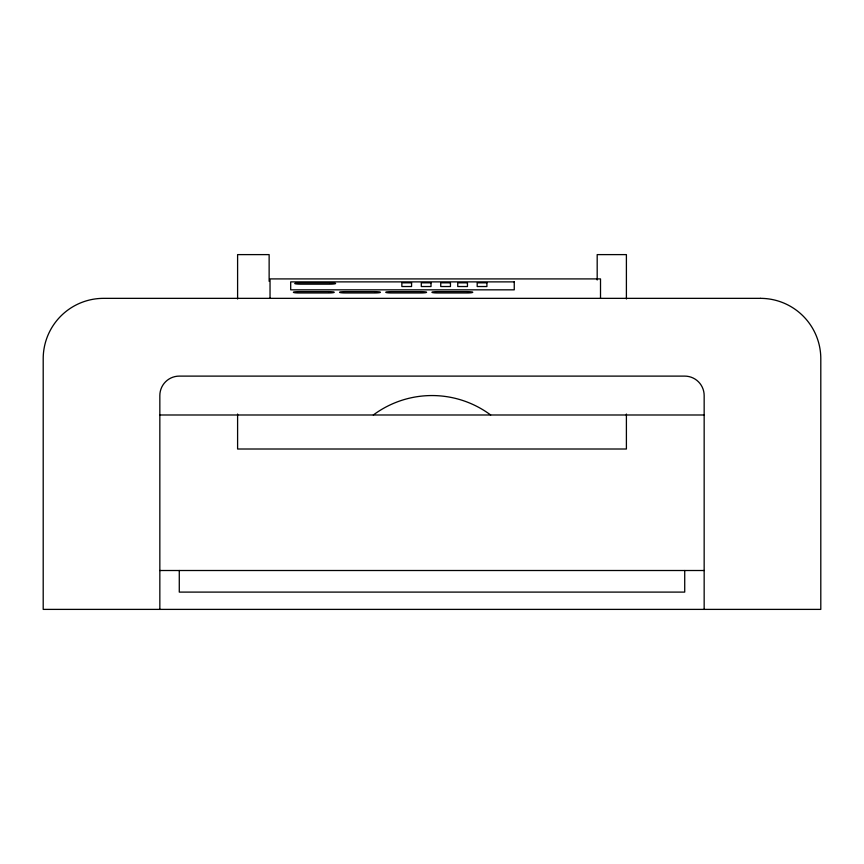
<?xml version="1.0" encoding="UTF-8"?>
<svg xmlns="http://www.w3.org/2000/svg" width="864" height="864" viewBox="0 0 864 864"><rect width="100%" height="100%" fill="white"/><g stroke="black" fill="none" stroke-linecap="round" stroke-linejoin="round"><path stroke-width="1.3" d="M159.84 414.99L704.16 414.99M159.84 570.51L704.16 570.51M704.16 609.39L704.16 395.55A19.44 19.44 0 0 0 684.72 376.11L179.28 376.11A19.44 19.44 0 0 0 159.84 395.55L159.84 609.39M684.72 570.51L684.72 592.099L179.28 592.099L179.28 570.51M626.4 298.987L626.4 254.61L597.186 254.61L597.186 280.001M626.4 414.04L626.4 449.01L237.6 449.01L237.6 414.04M600.512 298.35L600.512 278.91L270.032 278.91L270.032 298.35M269.136 281.34L269.136 254.61L237.6 254.61L237.6 298.987M373.324 414.99A98.28 98.28 0 0 1 490.676 414.99M514.253 281.88L290.693 281.88L290.693 289.829L514.253 289.829L514.253 281.88M330.037 282.809L300.359 282.809A5.832 0.68 0 0 0 294.732 283.522A5.832 0.68 0 0 0 300.769 284.17L329.519 284.17A5.832 0.68 0 0 0 335.61 283.522A5.832 0.68 0 0 0 330.037 282.809M411.577 282.83L401.857 282.83L401.857 286.524L411.577 286.524L411.577 282.83M431.017 282.83L421.297 282.83L421.297 286.524L431.017 286.524L431.017 282.83M450.457 282.83L440.737 282.83L440.737 286.524L450.457 286.524L450.457 282.83M467.467 282.83L457.747 282.83L457.747 286.524L467.467 286.524L467.467 282.83M486.907 282.83L477.187 282.83L477.187 286.524L486.907 286.524L486.907 282.83M328.687 291.611L299.009 291.611A5.832 0.68 0 0 0 293.382 292.313A5.832 0.68 0 0 0 299.419 292.972L328.169 292.972A5.832 0.68 0 0 0 334.26 292.324A5.832 0.68 0 0 0 328.687 291.611M374.857 291.611L345.179 291.611A5.832 0.68 0 0 0 339.552 292.313A5.832 0.68 0 0 0 345.589 292.972L374.339 292.972A5.832 0.68 0 0 0 380.43 292.324A5.832 0.68 0 0 0 374.857 291.611M421.027 291.611L391.349 291.611A5.832 0.68 0 0 0 385.722 292.313A5.832 0.68 0 0 0 391.759 292.972L420.509 292.972A5.832 0.68 0 0 0 426.6 292.324A5.832 0.68 0 0 0 421.027 291.611M467.197 291.611L437.519 291.611A5.832 0.68 0 0 0 431.892 292.313A5.832 0.68 0 0 0 437.929 292.972L466.679 292.972A5.832 0.68 0 0 0 472.77 292.324A5.832 0.68 0 0 0 467.197 291.611M760.428 298.35L103.572 298.35A60.372 60.372 0 0 0 43.2 358.722L43.2 609.39L820.8 609.39L820.8 358.722A60.372 60.372 0 0 0 760.428 298.35"/></g></svg>
